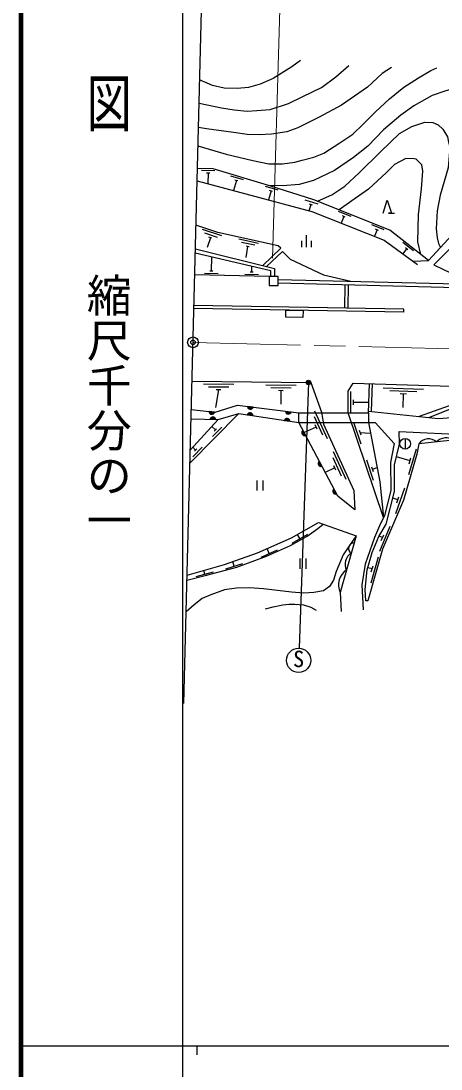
# Model space of a CAD drawing. Units: millimetres at full size, sheet at 1:1000; details may follow other scales. Extents: x 40000 to 680000, y 20000 to 380000.
# Drawn here: x 40000 to 86818, y 202409 to 319043 of the extents above; entities that cross this region are included whole.
import ezdxf
from ezdxf.enums import TextEntityAlignment as Align

# ---------------------------------------------------------------- set-up
doc = ezdxf.new("R2010")
doc.units = ezdxf.units.MM
doc.header["$LTSCALE"] = 1000
doc.header["$PDMODE"] = 32
doc.header["$PDSIZE"] = 500
doc.linetypes.add('CHAIN', pattern=[18.5, 12, -1.5, 3.5, -1.5])
for name, color, linetype, lineweight in [('M-BGD', 7, 'Continuous', 25), ('M-BGD-EXST', 7, 'Continuous', 25), ('M-BMK', 2, 'CHAIN', 13), ('M-BMK-OTRS', 5, 'Continuous', 25), ('M-BMK-SRVR', 3, 'Continuous', 25), ('M-STR-HTXT', 7, 'Continuous', 13), ('M-TTL', 2, 'Continuous', 140), ('M-TTL-BAND', 7, 'Continuous', 25)]:
    doc.layers.add(name, color=color, linetype=linetype, lineweight=lineweight)
doc.layers.add('M-OTRS', color=6, linetype='Continuous')
doc.styles.add('@ＭＳ ゴシック', font='')
doc.styles.add('ＭＳ ゴシック', font='')
doc.styles.get('@ＭＳ ゴシック').set_extended_font_data('@MS Gothic')
doc.styles.get('ＭＳ ゴシック').set_extended_font_data('MS Gothic')

msp = doc.modelspace()

# ---------------------------------------------------------------- hatches: boundary and pattern name
at = {"layer": 'M-BGD'}
for points in [[(61585, 275496), (60963, 275566, 0.84072)], [(65846, 275129), (65227, 275224, -0.84072)], [(65248, 276131), (65869, 276053, -0.84072)], [(69489, 275601), (70110, 275523, -0.84072)], [(61712, 274704), (61087, 274721, -0.84072)], [(69981, 274494), (69363, 274589, -0.84072)], [(71432, 273471), (71724, 272917, -0.84072)], [(73244, 270036), (73536, 269482, -0.84072)], [(74868, 266959), (75160, 266406, -0.84072)]]:
    msp.add_hatch(color=256, dxfattribs=at).paths.add_polyline_path(points)
at = {"layer": 'M-BGD-EXST'}
msp.add_hatch(color=256, dxfattribs=at).paths.add_polyline_path([(72259, 278930, -1), (71820, 278691, -0.41421), (71920, 279030, -0.41421)])

# ---------------------------------------------------------------- linework, layer by layer
at = {"layer": 'M-BGD'}
for p, q in [((61617, 302381), (60117, 302419)), ((61034, 302096), (60684, 302105)), ((60859, 302100), (60830, 300942)), ((64820, 301356), (63383, 301786)), ((64015, 301284), (63684, 300177)), ((64183, 301234), (63848, 301334)), ((68680, 300195), (67244, 300630)), ((67875, 300126), (67574, 299135)), ((68042, 300075), (67708, 300176)), ((73116, 298655), (71687, 299110)), ((72311, 298597), (72096, 297923)), ((72478, 298544), (72144, 298650)), ((76790, 297280), (75396, 297836)), ((80964, 297660), (81631, 297660)), ((81298, 297660), (80964, 297660)), ((75982, 297280), (75690, 296547)), ((76144, 297215), (75819, 297344)), ((80491, 295803), (79098, 296359)), ((62371, 295125), (60236, 295838)), ((61920, 294959), (60497, 295434)), ((71834, 293887), (71834, 295216)), ((79684, 295802), (79398, 295086)), ((79846, 295737), (79521, 295867)), ((61114, 294912), (60752, 293828)), ((61280, 294857), (60948, 294968)), ((66488, 294293), (64289, 294769)), ((66058, 294079), (64592, 294397)), ((65262, 293945), (65056, 292713)), ((65433, 293908), (65091, 293982)), ((71301, 293887), (71301, 294584)), ((72368, 293887), (72368, 294584)), ((83751, 293447), (82572, 294374)), ((61225, 291249), (61263, 292765)), ((82976, 293675), (82556, 293140)), ((83114, 293567), (82839, 293783)), ((65718, 291135), (65732, 291719)), ((67654, 290591), (59366, 290801)), ((60468, 290968), (61967, 290930)), ((61050, 291254), (61400, 291245)), ((64960, 290854), (66460, 290816)), ((65543, 291140), (65893, 291131)), ((76090, 289677), (76043, 287089)), ((76463, 289667), (76417, 287082)), ((82678, 286639), (59271, 287061)), ((82684, 286969), (59279, 287391)), ((82678, 286639), (82684, 286969)), ((63718, 278569), (60343, 278613)), ((63151, 278276), (60901, 278305)), ((62022, 277991), (61685, 276024)), ((62285, 277987), (61760, 277994)), ((70662, 278477), (67288, 278522)), ((70096, 278185), (67846, 278214)), ((69230, 277896), (68705, 277903)), ((68967, 277900), (68947, 276400)), ((76718, 277817), (76711, 275417)), ((78737, 275416), (78840, 278692)), ((79079, 275602), (79176, 278681)), ((84867, 278048), (80369, 278190)), ((84108, 277772), (81109, 277866)), ((77015, 276896), (77014, 276336)), ((77014, 276616), (78774, 276603)), ((82949, 277508), (82249, 277530)), ((82599, 277519), (82552, 276020)), ((64272, 275371), (58834, 269832)), ((61585, 275496), (60963, 275566)), ((65869, 276053), (65248, 276131)), ((70110, 275523), (69489, 275601)), ((74149, 272557), (72762, 275634)), ((58871, 271287), (61976, 274697)), ((61087, 274721), (61712, 274704)), ((65227, 275224), (65846, 275129)), ((69363, 274589), (69981, 274494)), ((73644, 272947), (72719, 274998)), ((77111, 274274), (77881, 272001)), ((61665, 273531), (61269, 273921)), ((61354, 272786), (62405, 273856)), ((61543, 273407), (61788, 273656)), ((71724, 272917), (71432, 273471)), ((72908, 273849), (71554, 273239)), ((73016, 273610), (72800, 274088)), ((77691, 273499), (77870, 272968)), ((77781, 273233), (78959, 273186)), ((82818, 272591), (82818, 271391)), ((59152, 270544), (60203, 271614)), ((59464, 271289), (59152, 271595)), ((59341, 271164), (59586, 271414)), ((76224, 268008), (74827, 271080)), ((83240, 268561), (84070, 271444)), ((73536, 269482), (73244, 270036)), ((75718, 268396), (74787, 270444)), ((75088, 269057), (74871, 269535)), ((78490, 270205), (79260, 267932)), ((79069, 269430), (79249, 268899)), ((83367, 270086), (81848, 270523)), ((83270, 269750), (83464, 270422)), ((74979, 269296), (73895, 268803)), ((79159, 269164), (79697, 269347)), ((66274, 267894), (66274, 266776)), ((66941, 267894), (66941, 266776)), ((75160, 266406), (74868, 266959)), ((81992, 265759), (81456, 265947)), ((81778, 264244), (82772, 267074)), ((81876, 265428), (82108, 266089)), ((79981, 260047), (81164, 262804)), ((70227, 260934), (71963, 261927)), ((71095, 261431), (70820, 261912)), ((80297, 261544), (79912, 261709)), ((80159, 261222), (80435, 261866)), ((66759, 259363), (68587, 260174)), ((67673, 259768), (67428, 260322)), ((71068, 259206), (71068, 258088)), ((71735, 259206), (71735, 258088)), ((79017, 256534), (79842, 259418)), ((60502, 257481), (60392, 257905)), ((62819, 258082), (64726, 258685)), ((63773, 258384), (63612, 258891)), ((79141, 258059), (78647, 258200)), ((79045, 257722), (79237, 258395)), ((59533, 257231), (61470, 257731))]:
    msp.add_line(p, q, dxfattribs=at)
for points in [[(59729, 305154), (62875, 304222), (65844, 303507), (67636, 303146), (69152, 303127), (70534, 303324), (71348, 303542), (72627, 303892), (73751, 304339), (75555, 305466), (76986, 306459), (78155, 307552), (79493, 308929), (81056, 310387), (82651, 311681), (84291, 312720), (85665, 313524), (86345, 313819)], [(81299, 313851), (80261, 313189), (78636, 311686), (75729, 309686), (73219, 308325), (70864, 307153), (69627, 306701), (67915, 306436), (66545, 306381), (65198, 306414), (63673, 306624), (60674, 307032), (59781, 307197)], [(59850, 309905), (62353, 309382), (63755, 309171), (65202, 308993), (66293, 309071), (67774, 309182), (69803, 309862), (71407, 310653), (73501, 311656), (75082, 312812), (76540, 314102)], [(71171, 314649), (70203, 313926), (68109, 312624), (66672, 312000), (65358, 311655), (64100, 311511), (62642, 311577), (61340, 311866), (59915, 312477)], [(83693, 292310), (85418, 292387), (93699, 301366), (103647, 313313)], [(105278, 313141), (94478, 300372), (86004, 291915), (87925, 290961), (98876, 297401), (100309, 298738), (106877, 299689), (135765, 303633), (136652, 303670), (138207, 303359), (149308, 297586), (151144, 296181), (152081, 294163), (157952, 293127)], [(90097, 297460), (90337, 299313), (91212, 302631), (91778, 304553), (92162, 306709), (92152, 308555), (91788, 309826), (90946, 310902), (90028, 311403), (88588, 311605), (87362, 311265), (85822, 310762), (83796, 309590), (82344, 308576), (80411, 306920), (78660, 305117), (77047, 303857), (74945, 302385), (72586, 301275), (71007, 300828), (69194, 300700), (67533, 300749)], [(353853, 311767), (346963, 312361), (337027, 312311), (329092, 311740), (319595, 310679), (308848, 308518), (299102, 306207), (285872, 302514), (273665, 299013), (260874, 295200), (254008, 293396), (244842, 291076), (238208, 289765), (230711, 288565), (224067, 287774), (213531, 287083), (201683, 286932), (185981, 287185), (176762, 287310), (148587, 287863), (101359, 289010), (68654, 289873)], [(73040, 298988), (74657, 299707), (76087, 300655), (77678, 302130), (80069, 304467), (82194, 306517), (83549, 307295), (85000, 307785), (85917, 307753), (86493, 307476), (87005, 307018), (87527, 306155), (87634, 305537), (87783, 304962), (87598, 302698), (86708, 299656), (86397, 297931), (86257, 295895), (86365, 294911), (86547, 294291), (86737, 293817)], [(68654, 290261), (169860, 287842), (205061, 287314), (211718, 287403), (218036, 287737), (224402, 288197), (229887, 288828), (242855, 291169), (254148, 293864), (282393, 301980), (293738, 305249)], [(84569, 293054), (84234, 294462), (84309, 297514), (84652, 300364), (84770, 302336), (84673, 303042), (84041, 303662), (83806, 303705), (82896, 303737), (81622, 303074), (80733, 302197), (78727, 300331), (76883, 299044), (75454, 298025)], [(85418, 292387), (81126, 295761), (72632, 299151), (67840, 300657), (61406, 302583), (59665, 302627)], [(59631, 301263), (72412, 297839), (80470, 294664), (84198, 291941)], [(80358, 297660), (80828, 299098), (81298, 297660)], [(66968, 291831), (68949, 293747), (68680, 294032), (61926, 295493), (59505, 296301)], [(67853, 290591), (67864, 291219), (59426, 293196)], [(59439, 293694), (68260, 291512), (68260, 290591)], [(67373, 291731), (69134, 293402), (70006, 292531), (73712, 290773), (76749, 290068)], [(59066, 278971), (72314, 278797), (73479, 275499), (73718, 274178), (77081, 266783), (77193, 264635)], [(80400, 263799), (76465, 275416), (76472, 277850), (77040, 278748), (98844, 278063), (121884, 277728), (145896, 277354), (158453, 277158), (199823, 276183), (215858, 276281), (223662, 276999), (234688, 278327), (238493, 279040)], [(157924, 277166), (157451, 276517), (134622, 276480), (111141, 276453), (92796, 276276), (87724, 276225), (84365, 275044)], [(85446, 274929), (87797, 275826), (103858, 275984), (157716, 276150), (158453, 277158)], [(58960, 274779), (61976, 274697), (64272, 275371), (70973, 274342), (79489, 274342), (81609, 272035), (81171, 269904), (81204, 266788), (80502, 264013), (79947, 262856), (79409, 261545), (78348, 258577), (77989, 256291), (78152, 253505)], [(58985, 275789), (61632, 275490), (64125, 276271), (70973, 275416), (78737, 275416)], [(77193, 264635), (75297, 266147), (70973, 274342), (70973, 275416)], [(78737, 275416), (78737, 274342), (80003, 267755), (80400, 263799)], [(78744, 275637), (86508, 274817), (93580, 275335)], [(58505, 256828), (60678, 257386), (64066, 258272), (67355, 259479), (70031, 260667), (71885, 261726), (73090, 262556), (73679, 263043)], [(58518, 257362), (62694, 258572), (66345, 259840), (70155, 261536), (73153, 263230), (77353, 261734), (75578, 255451), (75686, 253341)], [(77353, 261734), (76611, 260683), (75901, 259641), (75137, 257760), (74849, 256800), (74372, 256098), (73707, 255640), (72636, 255423), (71539, 255379), (70146, 255477), (67016, 255854), (65452, 255944), (64005, 255926), (62702, 255746), (61171, 255179), (60192, 254775), (59320, 254057), (58415, 253284)], [(67261, 253608), (68121, 253834), (69172, 254078), (69851, 254151), (70530, 254151), (71490, 254060), (72305, 253825), (72912, 253490)]]:
    msp.add_lwpolyline(points, dxfattribs=at)
for points in [[(67654, 289591), (68654, 289591), (68654, 290591), (67654, 290591)], [(69521, 286876), (71438, 286842), (71424, 286039), (69507, 286074)], [(78431, 254517), (78364, 255787), (78577, 257956), (79133, 259881), (79895, 261681), (80698, 263057), (81645, 266665), (81637, 269652), (82192, 271936), (82154, 273346), (89975, 272980), (91577, 272781), (84352, 271979), (84100, 270837), (82623, 265705), (80291, 260271), (78647, 254529)]]:
    msp.add_lwpolyline(points, close=True, dxfattribs=at)
msp.add_circle((82818, 271991), 600, dxfattribs=at)
for centre, radius, start, end in [((61281, 275585), 318, 183.45765, 343.67538), ((65528, 275123), 318, 1.15618, 161.37392), ((65565, 276146), 318, 182.77032, 342.98805), ((69806, 275616), 318, 182.77032, 342.98805), ((61398, 274658), 318, 8.34618, 168.56391), ((69664, 274487), 318, 1.15618, 161.37392), ((71626, 273219), 318, 127.70923, 287.92696), ((85423, 271231), 1307, 47.60837, 145.056), ((87398, 271093), 1553, 57.92855, 134.73581), ((73439, 269785), 318, 127.70923, 287.92696), ((75062, 266708), 318, 127.70923, 287.92696), ((77149, 260335), 647, 90.74426, 237.70525), ((77495, 258597), 1377, 120.12982, 208.3197), ((77330, 256302), 1948, 122.54399, 205.90553)]:
    msp.add_arc(centre, radius, start, end, dxfattribs=at)
at = {"layer": 'M-BGD-EXST'}
msp.add_line((72039, 278810), (70988, 249240), dxfattribs=at)
for centre, radius in [((72039, 278810), 250), ((70941, 247891), 1350)]:
    msp.add_circle(centre, radius, dxfattribs=at)
at = {"layer": 'M-BMK'}
msp.add_lwpolyline([(59175, 283279), (97816, 282299), (159486, 281071), (196247, 280571), (208604, 280709), (221057, 281219), (226752, 281757), (237989, 283280), (245837, 284841), (258558, 287996), (266252, 290213), (288574, 297012), (303214, 301108), (309537, 302606), (315333, 303798), (324655, 305237), (332439, 305934), (340963, 306302), (352372, 306031), (356408, 305798)], dxfattribs=at)
at = {"layer": 'M-BMK-OTRS'}
msp.add_line((58156, 243074), (60410, 332006), dxfattribs=at)
at = {"layer": 'M-BMK-SRVR'}
msp.add_circle((59175, 283279), 600, dxfattribs=at)
at = {"layer": 'M-OTRS'}
msp.add_point((59175, 283279), dxfattribs=at)
at = {"layer": 'M-STR-HTXT'}
msp.add_line((68034, 292634), (68962, 324692), dxfattribs=at)
at = {"layer": 'M-TTL'}
msp.add_line((40000, 380000), (40000, 20000), dxfattribs=at)
at = {"layer": 'M-TTL-BAND'}
for p, q in [((58000, 370000), (58000, 20000)), ((40000, 205000), (579000, 205000)), ((59609, 205000), (59609, 204000))]:
    msp.add_line(p, q, dxfattribs=at)

# ---------------------------------------------------------------- texts
at = {"layer": 'M-BGD-EXST', "style": 'ＭＳ ゴシック'}
msp.add_text('S', height=1833, rotation=358.508, dxfattribs=at).set_placement((70285, 246599), align=Align.BOTTOM_LEFT)
at = {"layer": 'M-TTL-BAND', "style": '@ＭＳ ゴシック', "width": 1.4}
msp.add_text('平  面  図', height=3666, rotation=270, dxfattribs=at).set_placement((49777, 306475), align=Align.MIDDLE_RIGHT)
at = {"layer": 'M-TTL-BAND', "style": '@ＭＳ ゴシック'}
msp.add_text('縮尺千分の一', height=3666, rotation=270, dxfattribs=at).set_placement((49777, 261030), align=Align.MIDDLE_RIGHT)

doc.saveas('drawing.dxf')
